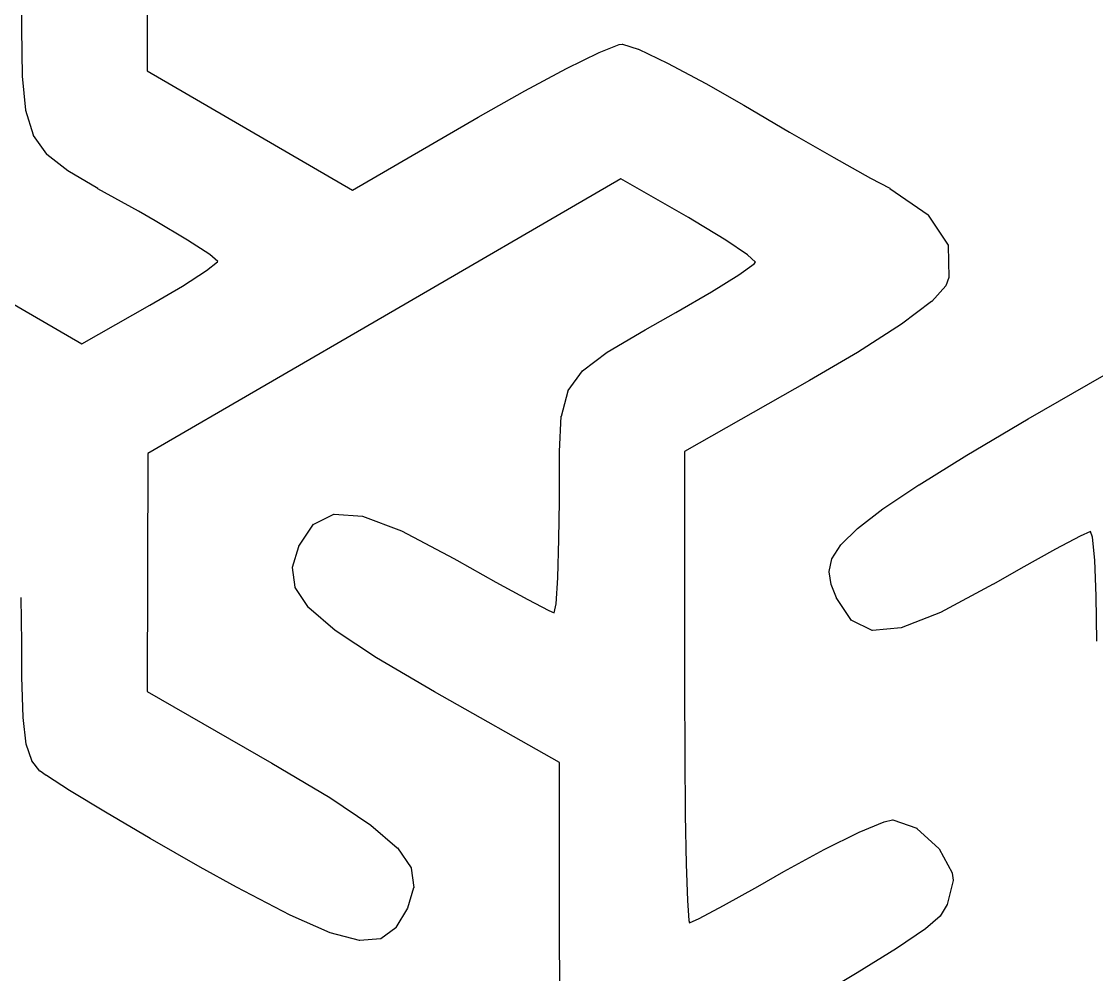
# Model space of a CAD drawing. Extents: x 175 to 215.1, y -115.1 to -74.9.
# Drawn here: x 181.07 to 189.88, y -104.9 to -97.1 of the extents above; entities that cross this region are included whole.
import ezdxf

# ---------------------------------------------------------------- set-up
doc = ezdxf.new("R2010")
doc.units = 0
doc.layers.add('BLACK', color=7, linetype='CONTINUOUS')

msp = doc.modelspace()

# ---------------------------------------------------------------- linework, layer by layer
at = {"layer": 'BLACK', "linetype": 'CONTINUOUS'}
for p, q in [((182.101, -96.293), (182.101, -97.4985)), ((181.074, -97.1549), (181.075, -96.6313)), ((181.08, -97.5423), (181.074, -97.1549)), ((181.074, -97.1549), (181.074, -97.1549)), ((181.074, -97.1549), (181.074, -97.1549)), ((181.074, -97.1549), (181.074, -97.1549)), ((185.805, -97.3497), (185.968, -97.2853)), ((185.968, -97.2853), (185.969, -97.2852)), ((185.968, -97.2853), (185.968, -97.2853)), ((185.968, -97.2853), (185.968, -97.2853)), ((185.968, -97.2853), (185.968, -97.2853)), ((185.969, -97.285), (185.993, -97.2811)), ((185.969, -97.2852), (185.969, -97.285)), ((185.969, -97.285), (185.969, -97.285)), ((185.969, -97.285), (185.969, -97.285)), ((185.993, -97.2811), (185.994, -97.281)), ((185.993, -97.2811), (185.993, -97.2811)), ((185.994, -97.281), (185.994, -97.281)), ((185.994, -97.281), (185.994, -97.281)), ((185.994, -97.281), (185.994, -97.281)), ((185.994, -97.281), (185.995, -97.281)), ((185.995, -97.281), (185.995, -97.281)), ((185.995, -97.281), (185.995, -97.2811)), ((185.995, -97.2811), (185.995, -97.2811)), ((185.995, -97.2811), (185.995, -97.2812)), ((185.995, -97.2812), (185.996, -97.2812)), ((185.996, -97.2812), (186.125, -97.3228)), ((185.537, -97.4808), (185.805, -97.3498)), ((185.805, -97.3498), (185.805, -97.3497)), ((185.805, -97.3497), (185.805, -97.3497)), ((185.805, -97.3498), (185.805, -97.3498)), ((186.125, -97.3228), (186.126, -97.3228)), ((186.126, -97.3228), (186.126, -97.3229)), ((186.126, -97.3229), (186.126, -97.323)), ((186.126, -97.323), (186.365, -97.4359)), ((186.365, -97.4359), (186.365, -97.4359)), ((186.365, -97.4359), (186.365, -97.4359)), ((186.365, -97.4359), (186.365, -97.436)), ((186.365, -97.436), (186.677, -97.6022)), ((181.08, -97.5425), (181.08, -97.5423)), ((181.08, -97.5427), (181.08, -97.5425)), ((181.08, -97.5428), (181.08, -97.5427)), ((181.107, -97.8231), (181.08, -97.5428)), ((182.101, -97.4985), (182.943, -97.9873)), ((185.196, -97.6626), (185.537, -97.4808)), ((185.537, -97.4808), (185.537, -97.4808)), ((185.537, -97.4808), (185.537, -97.4808)), ((185.537, -97.4808), (185.537, -97.4808)), ((186.677, -97.6022), (186.677, -97.6023)), ((186.677, -97.6023), (186.677, -97.6023)), ((186.677, -97.6023), (186.677, -97.6023)), ((186.677, -97.6023), (186.988, -97.781)), ((184.812, -97.8795), (185.195, -97.6627)), ((185.195, -97.6627), (185.196, -97.6626)), ((185.196, -97.6626), (185.196, -97.6626)), ((185.196, -97.6626), (185.196, -97.6626)), ((181.107, -97.8232), (181.107, -97.8231)), ((181.108, -97.8236), (181.107, -97.8232)), ((181.107, -97.8232), (181.107, -97.8232)), ((181.107, -97.8232), (181.107, -97.8232)), ((181.108, -97.8241), (181.108, -97.8236)), ((181.108, -97.8242), (181.108, -97.8241)), ((181.17, -98.0269), (181.108, -97.8242)), ((186.988, -97.781), (186.988, -97.7811)), ((186.988, -97.7811), (186.988, -97.7811)), ((186.988, -97.7811), (187.364, -98.0021)), ((183.784, -98.476), (184.812, -97.8796)), ((184.812, -97.8796), (184.812, -97.8795)), ((184.812, -97.8795), (184.812, -97.8795)), ((182.943, -97.9873), (183.784, -98.476)), ((187.364, -98.0021), (187.726, -98.2097)), ((181.17, -98.0272), (181.17, -98.0269)), ((181.17, -98.0275), (181.17, -98.0272)), ((181.17, -98.0277), (181.17, -98.0275)), ((181.17, -98.0278), (181.17, -98.0277)), ((181.17, -98.0281), (181.17, -98.0278)), ((181.17, -98.0283), (181.17, -98.0281)), ((181.17, -98.0284), (181.17, -98.0283)), ((181.28, -98.1827), (181.17, -98.0284)), ((181.28, -98.1828), (181.28, -98.1827)), ((181.28, -98.183), (181.28, -98.1828)), ((181.28, -98.1832), (181.28, -98.183)), ((181.281, -98.1834), (181.28, -98.1832)), ((181.281, -98.1835), (181.281, -98.1834)), ((181.281, -98.1837), (181.281, -98.1835)), ((181.452, -98.3189), (181.281, -98.1837)), ((181.281, -98.1837), (181.281, -98.1837)), ((187.726, -98.2097), (188.026, -98.3772)), ((181.452, -98.319), (181.452, -98.3189)), ((181.452, -98.3192), (181.452, -98.319)), ((181.697, -98.4644), (181.452, -98.3192)), ((181.452, -98.3192), (181.452, -98.3192)), ((185.983, -98.3839), (184.045, -99.5085)), ((186.535, -98.7011), (185.983, -98.3839)), ((188.026, -98.3772), (188.184, -98.4617)), ((181.697, -98.4645), (181.697, -98.4644)), ((182.03, -98.649), (181.697, -98.4645)), ((181.697, -98.4645), (181.697, -98.4645)), ((181.697, -98.4645), (181.697, -98.4645)), ((188.184, -98.4617), (188.184, -98.4618)), ((188.184, -98.4618), (188.184, -98.4619)), ((188.184, -98.4619), (188.185, -98.462)), ((188.185, -98.462), (188.499, -98.6787)), ((182.168, -98.7276), (182.03, -98.649)), ((186.586, -98.7305), (186.535, -98.7011)), ((186.535, -98.7011), (186.535, -98.7011)), ((188.499, -98.6787), (188.499, -98.6788)), ((188.499, -98.6788), (188.499, -98.6791)), ((188.499, -98.6791), (188.499, -98.6793)), ((188.499, -98.6793), (188.499, -98.6794)), ((188.499, -98.6794), (188.499, -98.6794)), ((188.499, -98.6794), (188.5, -98.6798)), ((188.5, -98.6798), (188.5, -98.6801)), ((188.5, -98.6801), (188.663, -98.9264)), ((182.433, -98.8855), (182.168, -98.7276)), ((186.841, -98.8854), (186.586, -98.7305)), ((182.616, -99.0044), (182.433, -98.8855)), ((187.02, -99.0062), (186.841, -98.8854)), ((188.663, -98.9264), (188.663, -98.9264)), ((188.663, -98.9264), (188.664, -98.9268)), ((188.664, -98.9268), (188.664, -98.9272)), ((188.664, -98.9272), (188.664, -98.9272)), ((188.664, -98.9272), (188.664, -98.9273)), ((188.664, -98.9273), (188.664, -98.9277)), ((188.664, -98.9277), (188.664, -98.9281)), ((188.664, -98.9281), (188.664, -98.9282)), ((188.664, -98.9282), (188.664, -98.9282)), ((188.664, -98.9282), (188.664, -98.9287)), ((188.664, -98.9287), (188.664, -98.9291)), ((188.664, -98.9291), (188.669, -99.1904)), ((182.68, -99.061), (182.616, -99.0044)), ((182.679, -99.0623), (182.68, -99.061)), ((187.085, -99.0657), (187.02, -99.0062)), ((180.525, -99.1336), (181.568, -99.734)), ((182.39, -99.2618), (182.588, -99.1349)), ((182.588, -99.1349), (182.679, -99.0623)), ((186.949, -99.17), (187.073, -99.0802)), ((187.073, -99.0802), (187.085, -99.0657)), ((186.724, -99.3102), (186.949, -99.17)), ((188.669, -99.1922), (188.644, -99.2593)), ((188.669, -99.1904), (188.669, -99.1904)), ((188.669, -99.1904), (188.669, -99.1909)), ((188.669, -99.1909), (188.669, -99.1913)), ((188.669, -99.1913), (188.669, -99.1913)), ((188.669, -99.1913), (188.669, -99.1914)), ((188.669, -99.1914), (188.669, -99.1918)), ((188.669, -99.1918), (188.669, -99.1922)), ((182.123, -99.4187), (182.39, -99.2618)), ((186.433, -99.479), (186.724, -99.3102)), ((188.643, -99.2609), (188.528, -99.3869)), ((188.644, -99.2593), (188.643, -99.2597)), ((188.643, -99.2597), (188.643, -99.2601)), ((188.643, -99.2601), (188.643, -99.2601)), ((188.643, -99.2601), (188.643, -99.2602)), ((188.643, -99.2602), (188.643, -99.2606)), ((188.643, -99.2606), (188.643, -99.2609)), ((188.644, -99.2593), (188.644, -99.2593)), ((188.527, -99.3875), (188.28, -99.5735)), ((188.528, -99.3872), (188.527, -99.3875)), ((188.528, -99.3869), (188.528, -99.3869)), ((188.528, -99.3869), (188.528, -99.3872)), ((181.568, -99.734), (182.123, -99.4187)), ((186.181, -99.62), (186.433, -99.479)), ((184.045, -99.5085), (182.106, -100.633)), ((188.28, -99.5737), (187.919, -99.8061)), ((188.28, -99.5735), (188.28, -99.5736)), ((188.28, -99.5736), (188.28, -99.5736)), ((188.28, -99.5736), (188.28, -99.5737)), ((185.871, -99.8017), (186.181, -99.6201)), ((186.181, -99.6201), (186.181, -99.62)), ((186.181, -99.62), (186.181, -99.62)), ((186.181, -99.62), (186.181, -99.62)), ((185.669, -99.9549), (185.871, -99.802)), ((185.871, -99.8018), (185.871, -99.8017)), ((185.871, -99.8019), (185.871, -99.8018)), ((185.871, -99.802), (185.871, -99.8019)), ((187.919, -99.8062), (187.527, -100.036)), ((187.919, -99.8061), (187.919, -99.8062)), ((187.919, -99.8062), (187.919, -99.8062)), ((187.919, -99.8062), (187.919, -99.8062)), ((185.551, -100.117), (185.668, -99.9559)), ((185.668, -99.9554), (185.669, -99.9552)), ((185.668, -99.9556), (185.668, -99.9554)), ((185.668, -99.9557), (185.668, -99.9556)), ((185.668, -99.9559), (185.668, -99.9557)), ((185.668, -99.9559), (185.668, -99.9559)), ((185.669, -99.955), (185.669, -99.9549)), ((185.669, -99.9552), (185.669, -99.955)), ((189.319, -100.35), (189.942, -99.9907)), ((185.55, -100.119), (185.55, -100.118)), ((185.55, -100.118), (185.55, -100.118)), ((185.55, -100.118), (185.55, -100.118)), ((185.55, -100.118), (185.55, -100.118)), ((185.55, -100.118), (185.551, -100.118)), ((185.551, -100.118), (185.551, -100.117)), ((187.527, -100.036), (186.504, -100.616)), ((187.527, -100.036), (187.527, -100.036)), ((187.527, -100.036), (187.527, -100.036)), ((185.495, -100.326), (185.55, -100.119)), ((185.55, -100.119), (185.55, -100.119)), ((185.478, -100.616), (185.494, -100.327)), ((185.494, -100.327), (185.494, -100.326)), ((185.494, -100.326), (185.495, -100.326)), ((185.495, -100.326), (185.495, -100.326)), ((188.817, -100.647), (189.319, -100.35)), ((189.319, -100.35), (189.319, -100.35)), ((189.319, -100.35), (189.319, -100.35)), ((182.106, -100.633), (182.104, -101.607)), ((185.478, -101.024), (185.478, -100.616)), ((185.478, -100.616), (185.478, -100.616)), ((185.478, -100.616), (185.478, -100.616)), ((185.478, -100.616), (185.478, -100.616)), ((186.504, -100.616), (186.504, -102.548)), ((188.425, -100.889), (188.817, -100.647)), ((188.817, -100.647), (188.817, -100.647)), ((188.817, -100.647), (188.817, -100.647)), ((188.817, -100.647), (188.817, -100.647)), ((188.129, -101.086), (188.424, -100.889)), ((188.424, -100.889), (188.424, -100.889)), ((188.424, -100.889), (188.424, -100.889)), ((188.424, -100.889), (188.425, -100.889)), ((185.475, -101.335), (185.478, -101.024)), ((185.478, -101.024), (185.478, -101.024)), ((187.92, -101.247), (188.129, -101.087)), ((188.129, -101.087), (188.129, -101.086)), ((188.129, -101.086), (188.129, -101.086)), ((188.129, -101.087), (188.129, -101.087)), ((183.467, -101.21), (183.631, -101.128)), ((183.631, -101.128), (183.631, -101.128)), ((183.631, -101.128), (183.631, -101.128)), ((183.631, -101.128), (183.632, -101.128)), ((183.632, -101.128), (183.632, -101.128)), ((183.632, -101.128), (183.632, -101.128)), ((183.632, -101.128), (183.632, -101.128)), ((183.632, -101.128), (183.633, -101.128)), ((183.633, -101.128), (183.633, -101.128)), ((183.633, -101.128), (183.633, -101.128)), ((183.633, -101.128), (183.633, -101.128)), ((183.633, -101.128), (183.634, -101.128)), ((183.634, -101.128), (183.865, -101.146)), ((183.865, -101.146), (183.865, -101.146)), ((183.865, -101.146), (183.865, -101.146)), ((183.865, -101.146), (183.865, -101.146)), ((183.865, -101.146), (183.865, -101.146)), ((183.865, -101.146), (183.866, -101.146)), ((183.866, -101.146), (183.866, -101.146)), ((183.866, -101.146), (183.866, -101.147)), ((183.866, -101.147), (184.185, -101.267)), ((183.345, -101.392), (183.465, -101.212)), ((183.465, -101.212), (183.465, -101.211)), ((183.465, -101.211), (183.465, -101.211)), ((183.465, -101.211), (183.465, -101.211)), ((183.465, -101.211), (183.466, -101.211)), ((183.465, -101.212), (183.465, -101.212)), ((183.465, -101.212), (183.465, -101.212)), ((183.466, -101.211), (183.466, -101.21)), ((183.466, -101.21), (183.466, -101.21)), ((183.466, -101.21), (183.467, -101.21)), ((183.466, -101.211), (183.466, -101.211)), ((183.466, -101.211), (183.466, -101.211)), ((187.784, -101.38), (187.919, -101.247)), ((187.919, -101.247), (187.919, -101.247)), ((187.919, -101.247), (187.92, -101.247)), ((187.92, -101.247), (187.92, -101.247)), ((184.185, -101.267), (184.185, -101.267)), ((184.185, -101.267), (184.185, -101.267)), ((184.185, -101.267), (184.185, -101.267)), ((184.185, -101.267), (184.613, -101.492)), ((185.466, -101.65), (185.475, -101.335)), ((189.744, -101.31), (189.541, -101.417)), ((189.83, -101.272), (189.744, -101.31)), ((189.845, -101.317), (189.83, -101.272)), ((189.863, -101.505), (189.845, -101.317)), ((183.293, -101.563), (183.345, -101.393)), ((183.345, -101.393), (183.345, -101.392)), ((183.345, -101.392), (183.345, -101.392)), ((183.345, -101.392), (183.345, -101.392)), ((183.345, -101.393), (183.345, -101.393)), ((183.345, -101.393), (183.345, -101.393)), ((183.345, -101.393), (183.345, -101.393)), ((183.345, -101.393), (183.345, -101.393)), ((187.71, -101.495), (187.783, -101.381)), ((187.783, -101.381), (187.783, -101.381)), ((187.783, -101.381), (187.783, -101.381)), ((187.783, -101.381), (187.783, -101.381)), ((187.783, -101.381), (187.784, -101.381)), ((187.784, -101.381), (187.784, -101.38)), ((187.784, -101.38), (187.784, -101.38)), ((187.784, -101.38), (187.784, -101.38)), ((189.541, -101.417), (189.258, -101.574)), ((184.613, -101.492), (184.614, -101.492)), ((184.614, -101.492), (184.614, -101.492)), ((184.614, -101.492), (184.614, -101.492)), ((184.614, -101.492), (184.638, -101.506)), ((184.638, -101.506), (184.638, -101.506)), ((184.638, -101.506), (184.958, -101.685)), ((187.687, -101.6), (187.71, -101.496)), ((187.71, -101.496), (187.71, -101.495)), ((187.71, -101.495), (187.71, -101.495)), ((187.71, -101.495), (187.71, -101.495)), ((187.71, -101.496), (187.71, -101.496)), ((187.71, -101.496), (187.71, -101.496)), ((187.71, -101.496), (187.71, -101.496)), ((187.71, -101.496), (187.71, -101.496)), ((189.876, -101.801), (189.863, -101.505)), ((182.104, -101.607), (182.101, -102.58)), ((183.292, -101.564), (183.293, -101.563)), ((183.292, -101.565), (183.292, -101.564)), ((183.292, -101.564), (183.292, -101.564)), ((183.292, -101.564), (183.292, -101.564)), ((183.292, -101.564), (183.292, -101.564)), ((183.313, -101.727), (183.292, -101.565)), ((183.292, -101.565), (183.292, -101.565)), ((183.292, -101.565), (183.292, -101.565)), ((183.292, -101.565), (183.292, -101.565)), ((183.292, -101.565), (183.292, -101.565)), ((183.293, -101.563), (183.293, -101.563)), ((183.293, -101.563), (183.293, -101.563)), ((187.687, -101.601), (187.687, -101.6)), ((187.687, -101.6), (187.687, -101.6)), ((187.687, -101.602), (187.687, -101.601)), ((187.687, -101.601), (187.687, -101.601)), ((187.687, -101.601), (187.687, -101.601)), ((187.687, -101.601), (187.687, -101.601)), ((187.704, -101.704), (187.687, -101.602)), ((187.687, -101.602), (187.687, -101.602)), ((189.258, -101.574), (189.033, -101.703)), ((189.258, -101.574), (189.258, -101.574)), ((184.958, -101.685), (185.22, -101.828)), ((185.452, -101.863), (185.466, -101.65)), ((189.032, -101.703), (188.601, -101.934)), ((189.033, -101.703), (189.032, -101.703)), ((189.032, -101.703), (189.032, -101.703)), ((189.032, -101.703), (189.032, -101.703)), ((183.313, -101.728), (183.313, -101.727)), ((183.313, -101.727), (183.313, -101.727)), ((183.313, -101.727), (183.313, -101.727)), ((183.313, -101.729), (183.313, -101.728)), ((183.313, -101.728), (183.313, -101.728)), ((183.313, -101.728), (183.313, -101.728)), ((183.313, -101.728), (183.313, -101.728)), ((183.313, -101.728), (183.313, -101.728)), ((183.424, -101.894), (183.313, -101.729)), ((183.313, -101.729), (183.313, -101.729)), ((183.313, -101.729), (183.313, -101.729)), ((183.313, -101.729), (183.313, -101.729)), ((187.704, -101.705), (187.704, -101.704)), ((187.704, -101.704), (187.704, -101.704)), ((187.704, -101.704), (187.704, -101.704)), ((187.748, -101.815), (187.704, -101.705)), ((187.704, -101.705), (187.704, -101.705)), ((187.704, -101.705), (187.704, -101.705)), ((187.704, -101.705), (187.704, -101.705)), ((187.704, -101.705), (187.704, -101.705)), ((181.075, -102.184), (181.071, -101.812)), ((185.22, -101.828), (185.392, -101.917)), ((185.436, -101.936), (185.452, -101.863)), ((187.749, -101.819), (187.748, -101.815)), ((187.748, -101.815), (187.748, -101.815)), ((187.748, -101.815), (187.748, -101.815)), ((187.748, -101.815), (187.748, -101.815)), ((187.75, -101.819), (187.749, -101.819)), ((187.749, -101.819), (187.749, -101.819)), ((187.871, -102), (187.75, -101.819)), ((187.75, -101.819), (187.75, -101.819)), ((189.88, -102.169), (189.876, -101.801)), ((183.424, -101.895), (183.424, -101.894)), ((183.425, -101.895), (183.424, -101.895)), ((183.424, -101.895), (183.424, -101.895)), ((183.424, -101.895), (183.424, -101.895)), ((183.424, -101.895), (183.424, -101.895)), ((183.641, -102.082), (183.425, -101.895)), ((183.425, -101.895), (183.425, -101.895)), ((183.425, -101.895), (183.425, -101.895)), ((185.392, -101.917), (185.436, -101.936)), ((188.6, -101.934), (188.278, -102.06)), ((188.601, -101.934), (188.6, -101.934)), ((188.6, -101.934), (188.6, -101.934)), ((188.601, -101.934), (188.601, -101.934)), ((187.872, -102), (187.871, -102)), ((187.871, -102), (187.871, -102)), ((187.871, -102), (187.871, -102)), ((187.871, -102), (187.871, -102)), ((187.872, -102.001), (187.872, -102)), ((187.873, -102.001), (187.872, -102.001)), ((187.872, -102.001), (187.872, -102.001)), ((187.872, -102.001), (187.872, -102.001)), ((187.872, -102.001), (187.872, -102.001)), ((188.04, -102.081), (187.873, -102.001)), ((187.873, -102.001), (187.873, -102.001)), ((187.873, -102.001), (187.873, -102.001)), ((183.642, -102.082), (183.641, -102.082)), ((183.641, -102.082), (183.641, -102.082)), ((183.98, -102.306), (183.642, -102.082)), ((183.642, -102.082), (183.642, -102.082)), ((188.04, -102.082), (188.04, -102.081)), ((188.041, -102.082), (188.04, -102.082)), ((188.042, -102.082), (188.041, -102.082)), ((188.041, -102.082), (188.041, -102.082)), ((188.041, -102.082), (188.041, -102.082)), ((188.041, -102.082), (188.041, -102.082)), ((188.043, -102.082), (188.042, -102.082)), ((188.042, -102.082), (188.042, -102.082)), ((188.042, -102.082), (188.042, -102.082)), ((188.042, -102.082), (188.042, -102.082)), ((188.042, -102.082), (188.042, -102.082)), ((188.277, -102.06), (188.043, -102.082)), ((188.278, -102.06), (188.277, -102.06)), ((188.277, -102.06), (188.277, -102.06)), ((188.277, -102.06), (188.277, -102.06)), ((188.277, -102.06), (188.277, -102.06)), ((188.278, -102.06), (188.278, -102.06)), ((188.278, -102.06), (188.278, -102.06)), ((188.278, -102.06), (188.278, -102.06)), ((181.076, -102.46), (181.075, -102.184)), ((184.456, -102.584), (183.98, -102.306)), ((183.98, -102.306), (183.98, -102.306)), ((183.98, -102.306), (183.98, -102.306)), ((183.98, -102.306), (183.98, -102.306)), ((181.087, -102.794), (181.076, -102.46)), ((181.076, -102.46), (181.076, -102.46)), ((181.076, -102.46), (181.076, -102.46)), ((181.076, -102.46), (181.076, -102.46)), ((182.101, -102.58), (183.124, -103.169)), ((185.478, -103.163), (184.456, -102.584)), ((184.456, -102.584), (184.456, -102.584)), ((184.456, -102.584), (184.456, -102.584)), ((186.504, -102.548), (186.505, -103.1)), ((181.112, -103.012), (181.087, -102.794)), ((181.087, -102.794), (181.087, -102.794)), ((181.087, -102.794), (181.087, -102.794)), ((181.087, -102.794), (181.087, -102.794)), ((181.112, -103.013), (181.112, -103.012)), ((181.112, -103.012), (181.112, -103.012)), ((181.156, -103.147), (181.112, -103.013)), ((181.112, -103.013), (181.112, -103.013)), ((186.505, -103.1), (186.505, -103.1)), ((186.505, -103.1), (186.51, -103.59)), ((181.156, -103.148), (181.156, -103.147)), ((181.156, -103.147), (181.156, -103.147)), ((181.157, -103.148), (181.156, -103.148)), ((181.156, -103.148), (181.156, -103.148)), ((181.156, -103.148), (181.156, -103.148)), ((181.157, -103.149), (181.157, -103.148)), ((181.224, -103.233), (181.157, -103.149)), ((181.157, -103.149), (181.157, -103.149)), ((183.124, -103.169), (183.124, -103.169)), ((183.124, -103.169), (183.124, -103.169)), ((183.124, -103.169), (183.598, -103.45)), ((185.478, -104.386), (185.478, -103.163)), ((181.225, -103.233), (181.224, -103.233)), ((181.224, -103.233), (181.224, -103.233)), ((181.224, -103.233), (181.224, -103.233)), ((181.275, -103.27), (181.225, -103.233)), ((181.225, -103.233), (181.225, -103.233)), ((181.225, -103.233), (181.225, -103.233)), ((181.225, -103.233), (181.225, -103.233)), ((181.225, -103.233), (181.225, -103.233)), ((181.276, -103.27), (181.275, -103.27)), ((181.275, -103.27), (181.275, -103.27)), ((181.275, -103.27), (181.275, -103.27)), ((181.466, -103.392), (181.276, -103.27)), ((181.76, -103.569), (181.466, -103.392)), ((181.466, -103.392), (181.466, -103.392)), ((181.466, -103.392), (181.466, -103.392)), ((181.466, -103.392), (181.466, -103.392)), ((183.598, -103.45), (183.598, -103.45)), ((183.598, -103.45), (183.598, -103.45)), ((183.598, -103.45), (183.598, -103.45)), ((183.598, -103.45), (183.935, -103.675)), ((182.127, -103.784), (181.76, -103.569)), ((181.76, -103.569), (181.76, -103.569)), ((181.76, -103.569), (181.76, -103.569)), ((186.51, -103.59), (186.518, -103.996)), ((188.139, -103.647), (188.208, -103.631)), ((188.208, -103.631), (188.209, -103.631)), ((188.209, -103.631), (188.209, -103.631)), ((188.209, -103.631), (188.209, -103.631)), ((188.209, -103.631), (188.209, -103.631)), ((188.209, -103.631), (188.21, -103.631)), ((188.21, -103.631), (188.21, -103.631)), ((188.21, -103.631), (188.21, -103.631)), ((188.21, -103.631), (188.21, -103.631)), ((188.21, -103.631), (188.21, -103.631)), ((188.21, -103.631), (188.211, -103.631)), ((188.211, -103.631), (188.211, -103.631)), ((188.211, -103.631), (188.405, -103.701)), ((183.935, -103.675), (183.935, -103.675)), ((183.935, -103.675), (183.935, -103.675)), ((183.935, -103.675), (183.935, -103.675)), ((183.935, -103.675), (184.151, -103.861)), ((187.933, -103.733), (188.138, -103.647)), ((188.138, -103.647), (188.139, -103.647)), ((188.139, -103.647), (188.139, -103.647)), ((188.139, -103.647), (188.139, -103.647)), ((188.405, -103.701), (188.405, -103.701)), ((188.405, -103.701), (188.405, -103.701)), ((188.405, -103.701), (188.406, -103.701)), ((188.406, -103.701), (188.406, -103.701)), ((188.406, -103.701), (188.406, -103.701)), ((188.406, -103.701), (188.406, -103.702)), ((188.406, -103.702), (188.406, -103.702)), ((188.406, -103.702), (188.589, -103.868)), ((182.537, -104.018), (182.127, -103.784)), ((182.127, -103.784), (182.127, -103.784)), ((182.127, -103.784), (182.127, -103.784)), ((187.646, -103.875), (187.933, -103.733)), ((187.933, -103.733), (187.933, -103.733)), ((187.933, -103.733), (187.933, -103.733)), ((187.933, -103.733), (187.933, -103.733)), ((184.151, -103.861), (184.151, -103.861)), ((184.151, -103.861), (184.151, -103.861)), ((184.151, -103.861), (184.151, -103.861)), ((184.151, -103.861), (184.152, -103.862)), ((184.152, -103.862), (184.152, -103.862)), ((184.152, -103.862), (184.152, -103.862)), ((184.152, -103.862), (184.152, -103.862)), ((184.152, -103.862), (184.263, -104.026)), ((187.317, -104.055), (187.646, -103.875)), ((187.646, -103.875), (187.646, -103.875)), ((187.646, -103.875), (187.646, -103.875)), ((187.646, -103.875), (187.646, -103.875)), ((188.589, -103.868), (188.589, -103.868)), ((188.589, -103.868), (188.589, -103.868)), ((188.589, -103.868), (188.589, -103.868)), ((188.589, -103.868), (188.589, -103.868)), ((188.589, -103.868), (188.589, -103.868)), ((188.589, -103.868), (188.59, -103.869)), ((188.59, -103.869), (188.59, -103.869)), ((188.59, -103.869), (188.697, -104.066)), ((182.833, -104.183), (182.537, -104.018)), ((182.537, -104.018), (182.537, -104.018)), ((182.537, -104.018), (182.537, -104.018)), ((184.263, -104.026), (184.263, -104.026)), ((184.263, -104.026), (184.263, -104.026)), ((184.263, -104.026), (184.263, -104.026)), ((184.263, -104.026), (184.263, -104.026)), ((184.263, -104.026), (184.263, -104.027)), ((184.263, -104.027), (184.263, -104.027)), ((184.263, -104.027), (184.263, -104.027)), ((184.263, -104.027), (184.263, -104.027)), ((184.263, -104.027), (184.263, -104.028)), ((184.263, -104.028), (184.263, -104.028)), ((184.263, -104.028), (184.263, -104.028)), ((184.263, -104.028), (184.285, -104.186)), ((186.518, -103.996), (186.527, -104.293)), ((187.103, -104.177), (187.317, -104.055)), ((187.317, -104.055), (187.317, -104.055)), ((187.317, -104.055), (187.317, -104.055)), ((187.317, -104.055), (187.317, -104.055)), ((188.697, -104.066), (188.697, -104.066)), ((188.697, -104.066), (188.697, -104.067)), ((188.697, -104.067), (188.697, -104.067)), ((188.697, -104.067), (188.697, -104.067)), ((188.697, -104.067), (188.697, -104.067)), ((188.697, -104.067), (188.697, -104.068)), ((188.697, -104.068), (188.697, -104.068)), ((188.697, -104.068), (188.705, -104.127)), ((188.705, -104.129), (188.654, -104.325)), ((188.705, -104.127), (188.705, -104.127)), ((188.705, -104.127), (188.705, -104.128)), ((188.705, -104.128), (188.705, -104.128)), ((188.705, -104.128), (188.705, -104.128)), ((188.705, -104.128), (188.705, -104.128)), ((188.705, -104.128), (188.705, -104.129)), ((188.705, -104.129), (188.705, -104.129)), ((183.272, -104.413), (182.833, -104.183)), ((182.833, -104.183), (182.833, -104.183)), ((182.833, -104.183), (182.833, -104.183)), ((182.833, -104.183), (182.833, -104.183)), ((184.284, -104.188), (184.234, -104.355)), ((184.285, -104.188), (184.284, -104.188)), ((184.284, -104.188), (184.284, -104.188)), ((184.284, -104.188), (184.284, -104.188)), ((184.285, -104.186), (184.285, -104.186)), ((184.285, -104.186), (184.285, -104.186)), ((184.285, -104.186), (184.285, -104.187)), ((184.285, -104.187), (184.285, -104.187)), ((184.285, -104.187), (184.285, -104.187)), ((184.285, -104.187), (184.285, -104.187)), ((184.285, -104.187), (184.285, -104.188)), ((184.285, -104.188), (184.285, -104.188)), ((186.823, -104.332), (187.103, -104.177)), ((187.103, -104.177), (187.103, -104.177)), ((186.527, -104.293), (186.538, -104.456)), ((186.624, -104.439), (186.823, -104.332)), ((188.654, -104.326), (188.598, -104.42)), ((188.654, -104.325), (188.654, -104.325)), ((188.654, -104.325), (188.654, -104.325)), ((188.654, -104.325), (188.654, -104.325)), ((188.654, -104.325), (188.654, -104.325)), ((188.654, -104.325), (188.654, -104.326)), ((188.654, -104.326), (188.654, -104.326)), ((188.654, -104.326), (188.654, -104.326)), ((183.601, -104.558), (183.272, -104.413)), ((183.272, -104.413), (183.272, -104.413)), ((183.272, -104.413), (183.272, -104.413)), ((183.272, -104.413), (183.272, -104.413)), ((184.233, -104.356), (184.139, -104.514)), ((184.234, -104.356), (184.233, -104.356)), ((184.233, -104.356), (184.233, -104.356)), ((184.234, -104.355), (184.234, -104.355)), ((184.234, -104.355), (184.234, -104.355)), ((184.234, -104.355), (184.234, -104.355)), ((184.234, -104.355), (184.234, -104.355)), ((184.234, -104.355), (184.234, -104.356)), ((185.478, -104.552), (185.478, -104.386)), ((188.597, -104.421), (188.476, -104.524)), ((188.598, -104.421), (188.597, -104.421)), ((188.598, -104.42), (188.598, -104.42)), ((188.598, -104.42), (188.598, -104.42)), ((188.598, -104.42), (188.598, -104.42)), ((188.598, -104.42), (188.598, -104.42)), ((188.598, -104.42), (188.598, -104.42)), ((188.598, -104.42), (188.598, -104.421)), ((184.138, -104.516), (184.016, -104.605)), ((184.139, -104.514), (184.138, -104.515)), ((184.138, -104.515), (184.138, -104.516)), ((184.138, -104.516), (184.138, -104.516)), ((184.139, -104.514), (184.139, -104.514)), ((186.538, -104.456), (186.543, -104.476)), ((186.543, -104.476), (186.624, -104.439)), ((183.841, -104.621), (183.601, -104.558)), ((183.601, -104.558), (183.601, -104.558)), ((183.601, -104.558), (183.601, -104.558)), ((183.601, -104.558), (183.601, -104.558)), ((184.013, -104.606), (183.843, -104.621)), ((184.014, -104.605), (184.013, -104.605)), ((184.013, -104.605), (184.013, -104.606)), ((184.015, -104.605), (184.014, -104.605)), ((184.014, -104.605), (184.014, -104.605)), ((184.014, -104.605), (184.014, -104.605)), ((184.014, -104.605), (184.014, -104.605)), ((184.016, -104.605), (184.015, -104.605)), ((184.015, -104.605), (184.015, -104.605)), ((184.015, -104.605), (184.015, -104.605)), ((184.015, -104.605), (184.015, -104.605)), ((184.015, -104.605), (184.015, -104.605)), ((185.483, -105.006), (185.478, -104.552)), ((185.478, -104.552), (185.478, -104.552)), ((188.476, -104.524), (188.239, -104.685)), ((188.476, -104.524), (188.476, -104.524)), ((188.476, -104.524), (188.476, -104.524)), ((188.476, -104.524), (188.476, -104.524)), ((183.842, -104.621), (183.841, -104.621)), ((183.841, -104.621), (183.841, -104.621)), ((183.843, -104.621), (183.842, -104.621)), ((183.842, -104.621), (183.842, -104.621)), ((183.842, -104.621), (183.842, -104.621)), ((183.842, -104.621), (183.842, -104.621)), ((183.842, -104.621), (183.842, -104.621)), ((188.239, -104.685), (187.918, -104.885)), ((188.239, -104.685), (188.239, -104.685)), ((188.239, -104.685), (188.239, -104.685)), ((188.239, -104.685), (188.239, -104.685)), ((187.918, -104.885), (187.544, -105.107)), ((187.918, -104.885), (187.918, -104.885)), ((187.918, -104.885), (187.918, -104.885)), ((187.918, -104.885), (187.918, -104.885))]:
    msp.add_line(p, q, dxfattribs=at)

doc.saveas('drawing.dxf')
